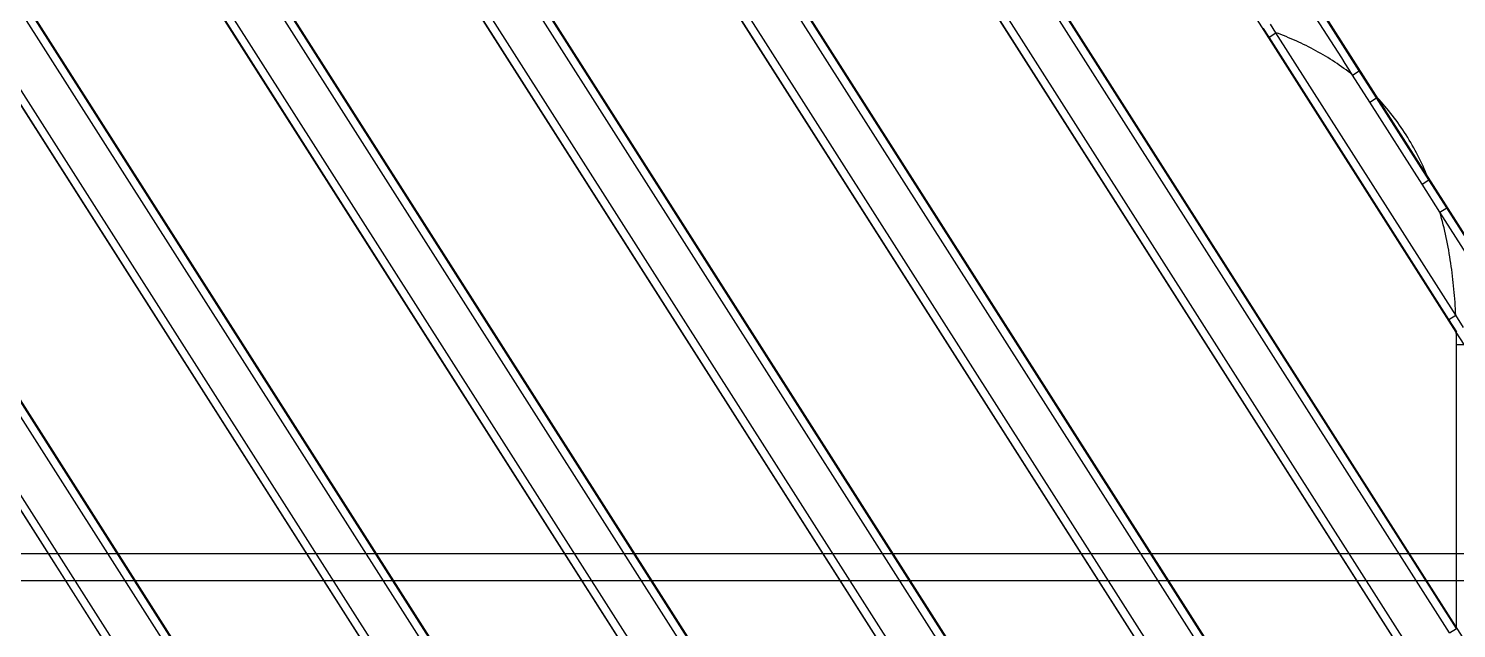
# Model space of a CAD drawing. Header units: millimetres. Extents: x 1409 to 26878, y 589 to 5187.
# Drawn here: x 17710.6 to 17763.7, y 2860.8 to 2883.1 of the extents above; entities that cross this region are included whole.
import ezdxf

# ---------------------------------------------------------------- set-up
doc = ezdxf.new("R2010")
doc.units = ezdxf.units.MM
doc.layers.add('02___PRT_ALL_AXES', color=7, linetype='Continuous')

# ---------------------------------------------------------------- blocks, each defined once
blk = doc.blocks.new('dfx')
at = {"color": 114, "linetype": 'Continuous', "lineweight": -3, "true_color": 0x139b48}
blk.add_line((13147.482, 8801.227), (13701.482, 8801.227), dxfattribs=at)
at = {"layer": '02___PRT_ALL_AXES', "color": 114, "linetype": 'Continuous', "lineweight": -3, "true_color": 0x139b48}
blk.add_line((13151.451, 8800.227), (13697.512, 8800.227), dxfattribs=at)
blk = doc.blocks.new('*U69')
blk.add_blockref('dfx', (-13416.982, -8530.477))
blk = doc.blocks.new('*U70')
at = {"color": 0, "linetype": 'ByBlock', "lineweight": -2, "transparency": 16777216}
blk.add_blockref('*U69', (2400, 0), dxfattribs=at)
blk = doc.blocks.new('1111')
at = {"color": 7, "linetype": 'Continuous'}
for p, q in [((16473.018, 7050.956), (16602.197, 6848.186)), ((16482.622, 7050.956), (16602.197, 6863.262)), ((16492.226, 7050.956), (16602.197, 6878.337)), ((16501.831, 7050.956), (16602.197, 6893.412)), ((16511.435, 7050.956), (16602.197, 6908.488)), ((16521.039, 7050.956), (16602.197, 6923.563)), ((16530.643, 7050.956), (16602.197, 6938.638)), ((16470.621, 7050.624), (16601.677, 6844.908)), ((16480.225, 7050.624), (16601.677, 6859.983)), ((16489.829, 7050.624), (16601.677, 6875.058)), ((16499.433, 7050.624), (16601.677, 6890.134)), ((16509.037, 7050.624), (16601.677, 6905.209)), ((16518.641, 7050.624), (16601.677, 6920.285)), ((16561.534, 6998.372), (16528.245, 7050.624)), ((16557.927, 7008.092), (16549.305, 7021.624)), ((16561.538, 6908.506), (16496.63, 7010.391)), ((16561.538, 6911.971), (16498.838, 7010.391)), ((16561.538, 6923.581), (16506.234, 7010.391)), ((16561.538, 6927.046), (16508.442, 7010.391)), ((16561.538, 6938.657), (16515.838, 7010.391)), ((16561.538, 6942.121), (16518.046, 7010.391)), ((16561.538, 6953.732), (16525.443, 7010.391)), ((16561.538, 6957.197), (16527.65, 7010.391)), ((16561.538, 6968.807), (16535.047, 7010.391)), ((16561.538, 6972.272), (16537.254, 7010.391)), ((16561.538, 6983.883), (16544.651, 7010.391)), ((16561.538, 6987.347), (16546.858, 7010.391)), ((16561.286, 6908.345), (16496.378, 7010.23)), ((16561.286, 6911.81), (16498.585, 7010.23)), ((16561.286, 6923.421), (16505.982, 7010.23)), ((16561.286, 6926.885), (16508.19, 7010.23)), ((16561.286, 6938.496), (16515.586, 7010.23)), ((16561.286, 6941.961), (16517.794, 7010.23)), ((16561.286, 6953.571), (16525.19, 7010.23)), ((16561.286, 6957.036), (16527.398, 7010.23)), ((16561.286, 6968.647), (16534.795, 7010.23)), ((16561.286, 6972.112), (16537.002, 7010.23)), ((16561.286, 6983.722), (16544.399, 7010.23)), ((16561.286, 6987.187), (16546.606, 7010.23)), ((16554.82, 7009.504), (16554.619, 7009.819)), ((16557.041, 7009.482), (16556.752, 7009.935)), ((16554.338, 7009.668), (16554.367, 7009.658)), ((16554.568, 7009.343), (16554.367, 7009.658)), ((16554.568, 7009.343), (16554.82, 7009.504)), ((16561.261, 6998.837), (16554.568, 7009.343)), ((16561.513, 6998.997), (16554.82, 7009.504)), ((16557.162, 7009.291), (16557.041, 7009.482)), ((16557.384, 7008.943), (16557.162, 7009.291)), ((16557.493, 7008.773), (16557.384, 7008.943)), ((16557.602, 7008.602), (16557.493, 7008.773)), ((16557.711, 7008.431), (16557.602, 7008.602)), ((16557.818, 7008.263), (16557.711, 7008.431)), ((16557.927, 7008.092), (16557.818, 7008.263)), ((16557.675, 7007.931), (16557.927, 7008.092)), ((16558.318, 7006.922), (16557.675, 7007.931)), ((16558.57, 7007.082), (16557.927, 7008.092)), ((16558.318, 7006.922), (16558.57, 7007.082)), ((16560.261, 7003.871), (16558.318, 7006.922)), ((16560.513, 7004.032), (16558.57, 7007.082)), ((16560.261, 7003.871), (16560.513, 7004.032)), ((16560.473, 7004.131), (16560.513, 7004.032)), ((16561.175, 7002.993), (16560.513, 7004.032)), ((16560.923, 7002.833), (16560.261, 7003.871)), ((16560.923, 7002.833), (16561.175, 7002.993)), ((16564.313, 6998.067), (16561.175, 7002.993)), ((16564.063, 6997.906), (16560.923, 7002.833)), ((16561.261, 6998.837), (16561.513, 6998.997)), ((16561.552, 6998.381), (16561.261, 6998.837)), ((16561.804, 6998.541), (16561.513, 6998.997)), ((16561.83, 6997.906), (16561.534, 6998.372)), ((16561.538, 6997.906), (16561.83, 6997.906)), ((16561.538, 6987.347), (16561.538, 6997.906)), ((16561.286, 6987.187), (16561.538, 6987.347))]:
    blk.add_line(p, q, dxfattribs=at)
blk.add_arc((16537.294, 6997.908), 24.244, 359.9949, 1.0959, dxfattribs=at)
for points, knots in [([(16571.716, 6998.067), (16570.8, 6999.504), (16568.968, 7002.378), (16566.221, 7006.69), (16563.474, 7011.001), (16560.728, 7015.313), (16557.982, 7019.625), (16554.321, 7025.373), (16551.576, 7029.683), (16549.746, 7032.557)], [0, 0, 0, 0, 0.125015, 0.250035, 0.375056, 0.500076, 0.625089, 0.750088, 1, 1, 1, 1]), ([(16573.672, 6997.906), (16571.93, 7000.64), (16569.317, 7004.741), (16565.833, 7010.209), (16563.22, 7014.31), (16560.608, 7018.412), (16557.126, 7023.88), (16554.514, 7027.98), (16552.774, 7030.713)], [0, 0, 0, 0, 0.250021, 0.375037, 0.500053, 0.625064, 0.750065, 1, 1, 1, 1]), ([(16557.675, 7007.931), (16556.956, 7009.059), (16555.519, 7011.316), (16552.646, 7015.829), (16550.49, 7019.214), (16549.054, 7021.47)], [0, 0, 0, 0, 0.250014, 0.500024, 1, 1, 1, 1]), ([(16557.675, 7007.931), (16557.461, 7008.101), (16557.019, 7008.422), (16556.317, 7008.844), (16555.583, 7009.206), (16555.076, 7009.411), (16554.82, 7009.504)], [0, 0, 0, 0, 0.249989, 0.499982, 0.74999, 1, 1, 1, 1]), ([(16558.585, 7007.095), (16558.582, 7007.093), (16558.577, 7007.089), (16558.572, 7007.085), (16558.57, 7007.082)], [0, 0, 0, 0, 0.495321, 1, 1, 1, 1]), ([(16560.473, 7004.131), (16560.361, 7004.403), (16560.115, 7004.939), (16559.678, 7005.708), (16559.171, 7006.433), (16558.788, 7006.881), (16558.585, 7007.095)], [0, 0, 0, 0, 0.250009, 0.500014, 0.750008, 1, 1, 1, 1]), ([(16561.513, 6998.997), (16561.498, 6999.321), (16561.453, 6999.968), (16561.299, 7001.255), (16561.1, 7002.21), (16560.923, 7002.833)], [0, 0, 0, 0, 0.250074, 0.500147, 1, 1, 1, 1]), ([(16561.534, 6998.372), (16561.536, 6998.374), (16561.542, 6998.378), (16561.548, 6998.38), (16561.552, 6998.381)], [0, 0, 0, 0, 0.49177, 1, 1, 1, 1])]:
    blk.add_open_spline(points, degree=3, knots=knots, dxfattribs=at)
blk = doc.blocks.new('*U147')
blk.add_blockref('1111', (-16308.281, -6888.884))
blk = doc.blocks.new('*U148')
at = {"color": 0, "linetype": 'ByBlock', "lineweight": -2, "transparency": 16777216}
blk.add_blockref('*U147', (2400, 337.5), dxfattribs=at)

msp = doc.modelspace()

# ---------------------------------------------------------------- block references
for name, p in [('*U148', (15110.4576, 2424.8499)), ('*U70', (15097.4439, 2592.8499))]:
    msp.add_blockref(name, p)

doc.saveas('drawing.dxf')
